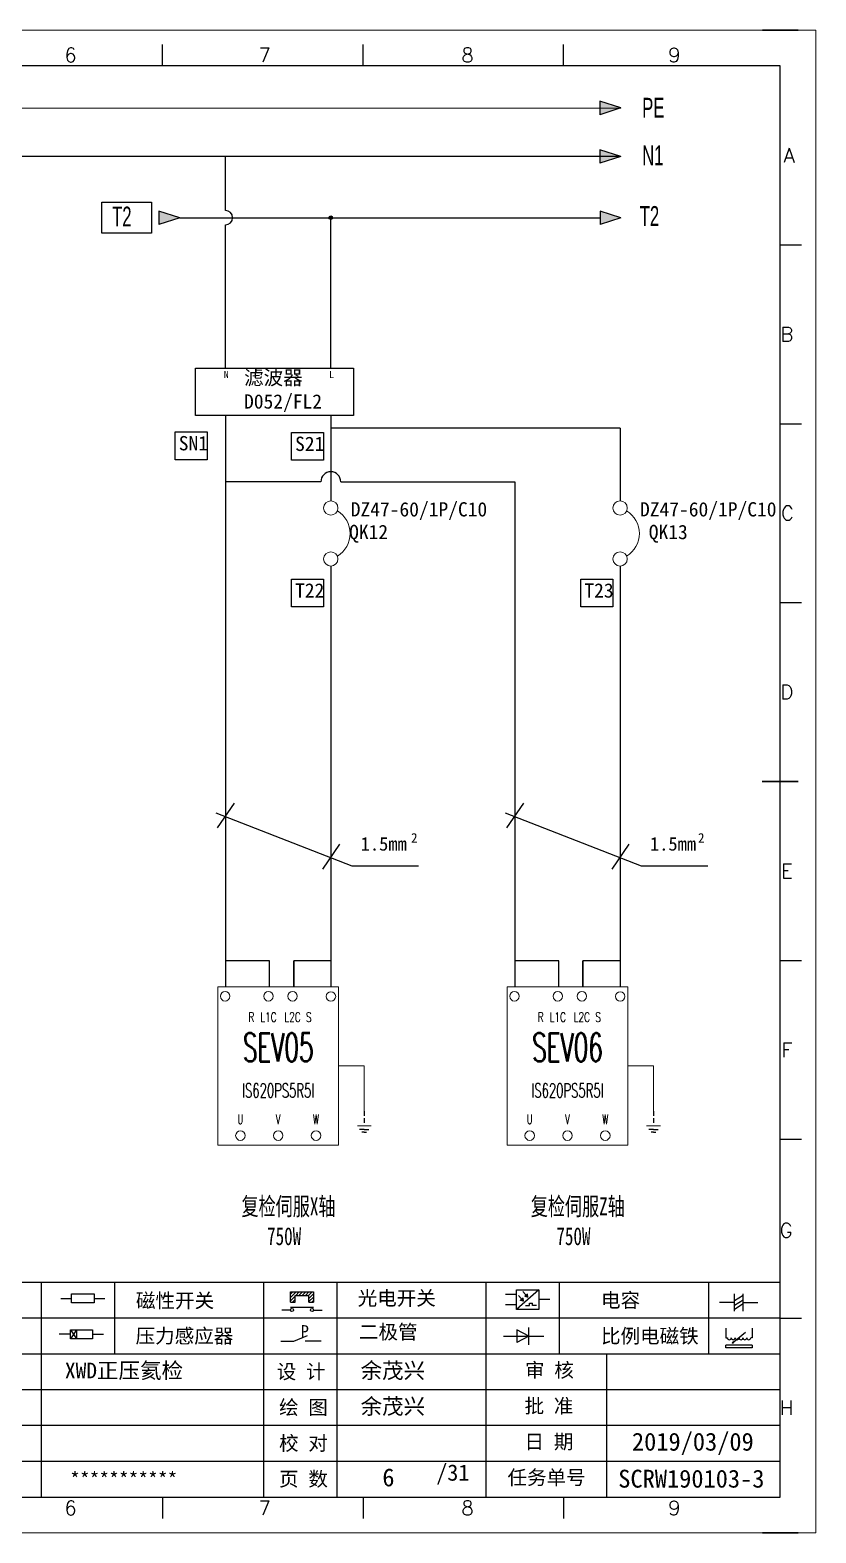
# Model space of a CAD drawing. Header units: millimetres. Extents: x -300 to 54435, y -106 to 60527.
# Drawn here: x 2143.2 to 2252.9, y 1904.7 to 2114.7 of the extents above; entities that cross this region are included whole.
import ezdxf
from ezdxf.enums import TextEntityAlignment as Align

# ---------------------------------------------------------------- set-up
doc = ezdxf.new("R2010")
doc.units = ezdxf.units.MM
doc.linetypes.add('DASHED', pattern=[0.75, 0.5, -0.25])
for name, color, linetype in [('AE_BOR', 1, 'Continuous'), ('MISC', 2, 'Continuous'), ('SYMS', 7, 'Continuous')]:
    doc.layers.add(name, color=color, linetype=linetype)
doc.styles.get("Standard").update_dxf_attribs({"font": ''})
doc.styles.add('WD', font='romans.shx', dxfattribs={"width": 0.8, "bigfont": 'gbcbig.shx'})
doc.styles.add('样式 0', font='')
doc.styles.add('样式 8', font='arial.ttf', dxfattribs={"width": 0.6, "height": 2.5})
doc.styles.add('汉字', font='')
doc.styles.get('Standard').set_extended_font_data('SimSun')
doc.styles.get('样式 0').set_extended_font_data('KaiTi_GB2312')
doc.styles.get('汉字').set_extended_font_data('新宋体')

# ---------------------------------------------------------------- blocks, each defined once
blk = doc.blocks.new('SEV_Sch')
at = {"lineweight": 0}
for p, q in [((10.39, -8.37), (13.1, -8.37)), ((13.1, -8.37), (13.1, -13.16))]:
    blk.add_line(p, q, dxfattribs=at)
at = {"color": 2, "linetype": 'DASHED'}
blk.add_line((13.1, -13.16), (13.1, -14.72), dxfattribs=at)
at = {"color": 2, "lineweight": 0}
for p, q in [((13.1, -14.72), (12.37, -14.72)), ((13.11, -14.72), (13.83, -14.72))]:
    blk.add_line(p, q, dxfattribs=at)
at = {"color": 2}
for p, q in [((13.1, -15.09), (12.61, -15.09)), ((13.1, -15.39), (12.85, -15.39)), ((13.1, -15.09), (13.58, -15.09)), ((13.1, -15.39), (13.34, -15.39))]:
    blk.add_line(p, q, dxfattribs=at)
at = {"lineweight": 0}
blk.add_lwpolyline([(-2.39, 0), (10.39, 0), (10.39, -16.75), (-2.39, -16.75)], close=True, dxfattribs=at)
for centre in [(-1.61, -1), (2.97, -1), (5.52, -1), (9.58, -1.01), (0, -15.75), (4, -15.75), (8, -15.75)]:
    blk.add_circle(centre, 0.5, dxfattribs=at)
at = {"lineweight": 0, "style": 'WD'}
for s, width, p in [('R', 0.7, (1.16, -3.7)), ('L1C', 0.7, (2.97, -3.7)), ('L2C', 0.7, (5.52, -3.7)), ('S', 0.7, (7.23, -3.7)), ('U', 0.6, (0, -14.52)), ('V', 0.6, (4, -14.52)), ('W', 0.6, (8, -14.52))]:
    blk.add_text(s, height=1, dxfattribs=dict(at, width=width)).set_placement(p, align=Align.CENTER)
at = {"lineweight": 0, "style": 'WD', "width": 0.8}
for tag, height, p in [('编号', 3, (4, -7.9)), ('型号', 1.5, (4, -11.72))]:
    blk.add_attdef(tag, text='', height=height, dxfattribs=at).set_placement(p, align=Align.CENTER)
blk = doc.blocks.new('WDDOT')
blk.add_hatch(color=256).paths.add_polyline_path([(0.5, 0, 1), (-0.5, 0, 1)])
blk.add_circle((0, 0), 0.5)
blk = doc.blocks.new('磁性开关')
at = {"linetype": 'ByBlock'}
h = blk.add_hatch(dxfattribs=at)
h.set_pattern_fill('ANSI31', color=256, scale=0.1, style=0)
h.paths.add_polyline_path([(-1910.88, -776.69), (-1910.88, -775.29), (-1907.69, -775.29), (-1907.69, -776.69), (-1908.31, -776.69), (-1908.31, -775.79), (-1910.25, -775.79), (-1910.25, -776.69)])
for p, q in [((-1910.88, -776.69), (-1910.88, -775.29)), ((-1910.88, -775.29), (-1907.69, -775.29)), ((-1910.88, -776.69), (-1910.25, -776.69)), ((-1910.25, -776.69), (-1910.25, -775.79)), ((-1910.25, -775.79), (-1908.31, -775.79)), ((-1908.31, -776.69), (-1908.31, -775.79)), ((-1908.31, -776.69), (-1907.69, -776.69)), ((-1907.69, -775.29), (-1907.69, -776.69)), ((-1910.91, -777.81), (-1912.09, -777.81)), ((-1910.88, -777.39), (-1907.69, -777.39)), ((-1907.66, -777.81), (-1906.48, -777.81))]:
    blk.add_line(p, q, dxfattribs=at)
for centre in [(-1910.68, -777.81), (-1907.88, -777.81)]:
    blk.add_circle(centre, 0.225, dxfattribs=at)
blk = doc.blocks.new('光电开关')
at = {"linetype": 'ByBlock'}
h = blk.add_hatch(dxfattribs=at)
h.set_pattern_fill('ANSI31', color=256, scale=0.01, style=0)
h.set_pattern_definition([(45, (0.172267, 0), (-0.0224506403, 0.0224506403), [])])
h.paths.add_polyline_path([(-1882.44, -776.34), (-1882.5, -775.91), (-1882.68, -776.07)])
h.paths.add_polyline_path([(-1882.86, -776.23), (-1882.44, -776.34), (-1882.68, -776.07)])
h.paths.add_polyline_path([(-1883.05, -776.88), (-1883.11, -776.45), (-1883.29, -776.61)])
h.paths.add_polyline_path([(-1883.47, -776.77), (-1883.05, -776.88), (-1883.29, -776.61)])
for p, q in [((-1884.01, -775.96), (-1885.56, -775.96)), ((-1880.91, -775.3), (-1884.01, -778.05)), ((-1883.75, -776.09), (-1883.05, -776.88)), ((-1883.11, -776.45), (-1883.47, -776.77)), ((-1883.05, -776.88), (-1883.47, -776.77)), ((-1883.14, -775.55), (-1882.44, -776.34)), ((-1883.05, -776.88), (-1883.11, -776.45)), ((-1882.5, -775.91), (-1882.86, -776.23)), ((-1882.44, -776.34), (-1882.86, -776.23)), ((-1882.44, -776.34), (-1882.5, -775.91)), ((-1879.37, -776.67), (-1880.91, -776.67)), ((-1884.01, -777.39), (-1885.56, -777.39)), ((-1882.78, -777.47), (-1882.23, -777.47)), ((-1882.23, -777.47), (-1882.23, -777.14)), ((-1882.23, -777.14), (-1881.78, -777.14)), ((-1881.78, -777.47), (-1881.78, -777.14)), ((-1881.23, -777.47), (-1881.78, -777.47))]:
    blk.add_line(p, q, dxfattribs=at)
blk.add_lwpolyline([(-1884.01, -775.3), (-1880.91, -775.3), (-1880.91, -778.05), (-1884.01, -778.05)], close=True, dxfattribs=at)
blk = doc.blocks.new('电磁阀线圈')
at = {"linetype": 'ByBlock'}
for p, q in [((-1854.61, -796.54), (-1856.17, -796.54)), ((-1854.61, -795.92), (-1853.75, -797.16)), ((-1853.75, -795.92), (-1854.61, -797.16)), ((-1853.75, -795.92), (-1853.75, -797.16)), ((-1851.53, -796.54), (-1849.97, -796.54))]:
    blk.add_line(p, q, dxfattribs=at)
blk.add_lwpolyline([(-1854.61, -795.92), (-1851.53, -795.92), (-1851.53, -797.16), (-1854.61, -797.16)], close=True, dxfattribs=at)
blk = doc.blocks.new('压力感应器')
at = {"linetype": 'ByBlock'}
for p, q in [((-1815.59, -777.73), (-1813.71, -776.93)), ((-1817.44, -777.73), (-1815.59, -777.73)), ((-1811.78, -777.73), (-1814.05, -777.73))]:
    blk.add_line(p, q, dxfattribs=at)
at = {"linetype": 'ByBlock', "insert": (-1814.65, -775.48), "char_height": 1.68, "width": 1.2242, "attachment_point": 1}
blk.add_mtext('{\\fNSimSun|b0|i0|c134|p49;P}', dxfattribs=at)
blk = doc.blocks.new('二极管')
at = {"linetype": 'ByBlock'}
for p, q in [((-1787.52, -776.77), (-1781.92, -776.77)), ((-1783.97, -776.77), (-1785.69, -775.9)), ((-1785.69, -775.9), (-1785.69, -777.65)), ((-1783.97, -776.77), (-1785.69, -777.65)), ((-1783.97, -777.99), (-1783.97, -775.56))]:
    blk.add_line(p, q, dxfattribs=at)
blk = doc.blocks.new('电容')
at = {"linetype": 'ByBlock'}
for p, q in [((-1756.08, -782.99), (-1756.08, -780.56)), ((-1754.86, -780.79), (-1756.08, -781.55)), ((-1754.86, -782.99), (-1754.86, -780.56)), ((-1756.08, -781.77), (-1758.13, -781.77)), ((-1754.86, -781.44), (-1756.08, -782.2)), ((-1754.86, -781.99), (-1756.08, -782.75)), ((-1754.86, -781.77), (-1752.81, -781.77))]:
    blk.add_line(p, q, dxfattribs=at)
blk = doc.blocks.new('比例电磁阀')
at = {"linetype": 'ByBlock'}
for p, q in [((-1757.26, -775.38), (-1757.26, -776.71)), ((-1757.26, -776.71), (-1757.05, -776.71)), ((-1754.5, -775.98), (-1756.35, -777.44)), ((-1753.58, -776.71), (-1753.8, -776.71)), ((-1753.58, -775.38), (-1753.58, -776.71)), ((-1753.6, -777.73), (-1757.25, -777.73)), ((-1757.25, -778.13), (-1757.25, -777.73)), ((-1753.6, -778.13), (-1757.25, -778.13)), ((-1756.35, -777.44), (-1756.25, -777.25)), ((-1756.35, -777.44), (-1756.15, -777.38)), ((-1756.15, -777.38), (-1756.25, -777.25)), ((-1753.6, -777.73), (-1753.6, -778.13))]:
    blk.add_line(p, q, dxfattribs=at)
for centre in [(-1756.78, -776.71), (-1756.24, -776.71), (-1755.7, -776.71), (-1755.15, -776.71), (-1754.61, -776.71), (-1754.07, -776.71)]:
    blk.add_arc(centre, 0.271, 180, 0, dxfattribs=at)
blk = doc.blocks.new('电阻')
at = {"linetype": 'ByBlock'}
for p, q in [((-3.09, 0), (-1.57, 0)), ((1.57, 0), (3.09, 0))]:
    blk.add_line(p, q, dxfattribs=at)
blk.add_lwpolyline([(-1.57, 0.63), (1.57, 0.63), (1.57, -0.63), (-1.57, -0.63)], close=True, dxfattribs=at)

msp = doc.modelspace()

# ---------------------------------------------------------------- hatches: boundary and pattern name
for points in [[(2225.689, 2097.021), (2222.771, 2097.957), (2222.771, 2096.086)], [(2164.121, 2088.454), (2161.202, 2089.389), (2161.202, 2087.518)], [(2225.722, 2088.456), (2222.803, 2089.391), (2222.803, 2087.52)]]:
    msp.add_hatch(color=7).paths.add_polyline_path(points)
at = {"layer": 'MISC'}
msp.add_hatch(color=7, dxfattribs=at).paths.add_polyline_path([(2225.689, 2103.786), (2222.771, 2104.721), (2222.771, 2102.851)])

# ---------------------------------------------------------------- linework, layer by layer
at = {"color": 7}
for p, q in [((2247.941, 2109.676), (1960.941, 2109.676)), ((2247.941, 1909.676), (2247.941, 2109.676)), ((2225.689, 2097.021), (2222.771, 2097.957)), ((2222.771, 2097.957), (2222.771, 2096.086)), ((2225.689, 2097.021), (1975.947, 2097.017)), ((2225.689, 2097.021), (2222.771, 2096.086)), ((2164.121, 2088.454), (2161.202, 2089.389)), ((2161.202, 2089.389), (2161.202, 2087.518)), ((2164.121, 2088.454), (2161.202, 2087.518)), ((2225.722, 2088.456), (2222.803, 2089.391)), ((2222.803, 2089.391), (2222.803, 2087.52)), ((2225.722, 2088.456), (2222.803, 2087.52)), ((2170.509, 2060.827), (2170.509, 1980.98)), ((2185.209, 2060.835), (2185.209, 2048.885)), ((2225.597, 2059.04), (2225.597, 2048.885)), ((2183.815, 2051.559), (2170.509, 2051.559)), ((2210.897, 2051.559), (2210.897, 1980.98)), ((2185.209, 2039.776), (2185.209, 1980.98)), ((2225.597, 2039.776), (2225.597, 1980.98)), ((2176.659, 1984.634), (2170.509, 1984.634)), ((2176.659, 1980.98), (2176.659, 1984.634)), ((2185.279, 1984.634), (2180.027, 1984.634)), ((2180.027, 1980.98), (2180.027, 1984.634)), ((2180.027, 1984.634), (2180.027, 1980.98)), ((2217.047, 1984.634), (2210.897, 1984.634)), ((2217.047, 1980.98), (2217.047, 1984.634)), ((2225.667, 1984.634), (2220.415, 1984.634)), ((2220.415, 1980.98), (2220.415, 1984.634)), ((2220.415, 1984.634), (2220.415, 1980.98)), ((2179.871, 1980.98), (2179.871, 1980.98)), ((2220.259, 1980.98), (2220.259, 1980.98)), ((1965.971, 1909.676), (2245.471, 1909.676)), ((2086.738, 1909.676), (2146.688, 1909.676)), ((2146.688, 1909.676), (2215.473, 1909.676))]:
    msp.add_line(p, q, dxfattribs=at)
at = {"color": 7, "lineweight": -2}
for p, q in [((2170.509, 2089.454), (2170.509, 2096.926)), ((2170.509, 2067.423), (2170.509, 2087.454)), ((2185.209, 2067.423), (2185.209, 2088.453)), ((2169.413, 2003.191), (2171.775, 2006.659)), ((2209.802, 2003.191), (2212.163, 2006.659)), ((2169.172, 2005.321), (2188.132, 1997.911)), ((2209.561, 2005.321), (2228.521, 1997.911)), ((2184.114, 1997.446), (2186.475, 2000.914)), ((2224.502, 1997.446), (2226.863, 2000.914)), ((2188.132, 1997.911), (2197.469, 1997.911)), ((2228.521, 1997.911), (2237.857, 1997.911)), ((2144.775, 1939.676), (2144.775, 1929.676)), ((2155.013, 1939.676), (2155.013, 1929.676)), ((2175.823, 1939.676), (2175.823, 1929.676)), ((2186.061, 1939.676), (2186.061, 1929.676)), ((2206.871, 1939.676), (2206.871, 1929.676)), ((2217.109, 1939.676), (2217.109, 1929.676)), ((2237.919, 1939.676), (2237.919, 1929.676)), ((2144.775, 1929.676), (2144.775, 1909.761)), ((2175.823, 1929.676), (2175.823, 1909.676)), ((2186.061, 1929.676), (2186.061, 1909.676)), ((2206.871, 1929.676), (2206.871, 1909.676)), ((2223.724, 1929.676), (2223.724, 1909.676))]:
    msp.add_line(p, q, dxfattribs=at)
for p, q in [((2164.121, 2088.454), (2222.803, 2088.456)), ((2225.597, 2059.04), (2185.209, 2059.04)), ((2186.603, 2051.559), (2210.897, 2051.559))]:
    msp.add_line(p, q)
at = {"color": 7, "ltscale": 2}
for p, q in [((2185.208, 2038.058), (2185.208, 2037.546)), ((2225.596, 2038.058), (2225.596, 2037.546)), ((2247.941, 1909.676), (2247.941, 1931.123)), ((2215.473, 1909.676), (2245.471, 1909.676)), ((2215.473, 1909.676), (2247.941, 1909.676))]:
    msp.add_line(p, q, dxfattribs=at)
at = {"color": 7, "linetype": 'ByBlock'}
for p, q in [((2247.941, 1939.676), (1960.941, 1939.676)), ((2247.941, 1934.676), (1960.941, 1934.676)), ((2247.941, 1929.676), (1960.941, 1929.676)), ((2247.941, 1924.676), (1960.941, 1924.676)), ((2247.941, 1919.676), (1960.941, 1919.676)), ((2247.941, 1914.676), (2123.965, 1914.676))]:
    msp.add_line(p, q, dxfattribs=at)
at = {"color": 7, "lineweight": -3}
msp.add_lwpolyline([(2153.255, 2090.63), (2160.196, 2090.63), (2160.196, 2086.277), (2153.255, 2086.277)], close=True, dxfattribs=at)
at = {"color": 7, "lineweight": -2}
msp.add_lwpolyline([(2166.299, 2067.423), (2188.37, 2067.423), (2188.37, 2060.827), (2166.299, 2060.827)], close=True, dxfattribs=at)
at = {"color": 7, "ltscale": 2}
for points in [[(2163.483, 2058.527), (2167.947, 2058.527), (2167.947, 2054.641), (2163.483, 2054.641)], [(2179.725, 2058.442), (2184.188, 2058.442), (2184.188, 2054.556), (2179.725, 2054.556)], [(2179.724, 2037.95), (2184.188, 2037.95), (2184.188, 2034.064), (2179.724, 2034.064)], [(2220.112, 2037.95), (2224.576, 2037.95), (2224.576, 2034.064), (2220.112, 2034.064)]]:
    msp.add_lwpolyline(points, close=True, dxfattribs=at)
at = {"color": 7, "lineweight": 0}
for centre in [(2185.209, 2047.885), (2225.597, 2047.885), (2185.209, 2040.776), (2225.597, 2040.776)]:
    msp.add_circle(centre, 1, dxfattribs=at)
at = {"color": 7, "lineweight": -2}
msp.add_arc((2170.509, 2088.454), 1, 270, 90, dxfattribs=at)
at = {"color": 7, "ltscale": 2}
msp.add_arc((2185.209, 2051.559), 1.394, 0, 180, dxfattribs=at)
at = {"color": 7, "lineweight": 0}
for centre in [(2184.216, 2044.331), (2224.604, 2044.331)]:
    msp.add_arc(centre, 3.691, 301.18201, 58.81799, dxfattribs=at)
at = {"layer": 'AE_BOR', "color": 7, "lineweight": 15}
for p, q in [((1955.938, 2114.676), (2252.938, 2114.676)), ((2252.938, 2114.676), (2252.938, 1904.676)), ((2252.938, 1904.676), (1955.938, 1904.676))]:
    msp.add_line(p, q, dxfattribs=at)
at = {"layer": 'AE_BOR', "color": 7}
for p, q in [((2161.721, 2109.676), (2161.721, 2112.676)), ((2189.721, 2109.676), (2189.721, 2112.676)), ((2217.721, 2109.676), (2217.721, 2112.676)), ((2247.941, 2084.676), (2250.941, 2084.676)), ((2247.941, 2059.676), (2250.941, 2059.676)), ((2247.941, 2034.676), (2250.941, 2034.676)), ((2247.941, 1984.676), (2250.941, 1984.676)), ((2247.941, 1959.676), (2250.941, 1959.676)), ((2247.941, 1934.676), (2250.941, 1934.676)), ((2161.721, 1909.676), (2161.721, 1906.676)), ((2189.721, 1909.676), (2189.721, 1906.676)), ((2217.721, 1909.676), (2217.721, 1906.676))]:
    msp.add_line(p, q, dxfattribs=at)
at = {"layer": 'AE_BOR', "color": 7, "lineweight": 30}
for p, q in [((2250.471, 2114.676), (2245.471, 2114.676)), ((2245.441, 2009.676), (2250.441, 2009.676)), ((2250.471, 1904.676), (2245.471, 1904.676))]:
    msp.add_line(p, q, dxfattribs=at)
at = {"layer": 'MISC', "color": 7}
for p, q in [((2225.689, 2103.786), (2222.771, 2104.721)), ((2222.771, 2104.721), (2222.771, 2102.851)), ((1975.947, 2103.782), (2225.689, 2103.786)), ((2225.689, 2103.786), (2222.771, 2102.851))]:
    msp.add_line(p, q, dxfattribs=at)

# ---------------------------------------------------------------- block references
at = {"color": 7, "lineweight": 0}
ref = msp.add_blockref('SEV_Sch', (2172.587, 1980.98), dxfattribs=dict(at, xscale=1.32, yscale=1.32, zscale=1.32))
ref.add_attrib('型号', 'IS620PS5R5I', dxfattribs={"lineweight": 0, "height": 1.98, "style": 'WD', "width": 0.6}).set_placement((2177.866, 1965.51), align=Align.CENTER)
ref.add_attrib('编号', 'SEV05', dxfattribs={"lineweight": 0, "height": 3.96, "style": 'WD', "width": 0.6}).set_placement((2177.866, 1970.558), align=Align.CENTER)
ref = msp.add_blockref('SEV_Sch', (2212.976, 1980.98), dxfattribs=dict(at, xscale=1.32, yscale=1.32, zscale=1.32))
ref.add_attrib('型号', 'IS620PS5R5I', dxfattribs={"lineweight": 0, "height": 1.98, "style": 'WD', "width": 0.6}).set_placement((2218.254, 1965.51), align=Align.CENTER)
ref.add_attrib('编号', 'SEV06', dxfattribs={"lineweight": 0, "height": 3.96, "style": 'WD', "width": 0.6}).set_placement((2218.254, 1970.558), align=Align.CENTER)
at = {"color": 7, "linetype": 'ByBlock'}
for name, p in [('磁性开关', (4090.467, 2713.636)), ('光电开关', (4095.162, 2713.945)), ('电容', (3997.63, 2718.657)), ('电磁阀线圈', (4003.463, 2728.974)), ('压力感应器', (3995.662, 2709.192)), ('二极管', (3996.85, 2708.95)), ('比例电磁阀', (3997.63, 2708.657))]:
    msp.add_blockref(name, p, dxfattribs=at)
at = {"color": 7}
msp.add_blockref('电阻', (2150.594, 1937.453), dxfattribs=at)
at = {"layer": 'SYMS', "color": 7, "lineweight": -3, "xscale": 0.5, "yscale": 0.5, "zscale": 0.5}
msp.add_blockref('WDDOT', (2185.209, 2088.453), dxfattribs=at)

# ---------------------------------------------------------------- texts
at = {"color": 7, "style": '汉字'}
for s, p in [('QK12', (2190.488, 2044.541)), ('QK13', (2232.323, 2044.541))]:
    msp.add_text(s, height=2, dxfattribs=at).set_placement(p, align=Align.MIDDLE_CENTER)
at = {"color": 7}
for p in [(2189.386, 2000.021), (2229.774, 2000.021)]:
    msp.add_text('1.5mm', height=1.89, dxfattribs=at).set_placement(p)
msp.add_text('6', height=2.5).set_placement((2192.405, 1911.188))
at = {"color": 7, "char_height": 2.772, "attachment_point": 1, "style": '样式 8'}
for s, insert, width in [('N1', (2228.684, 2098.554), 4.96666), ('T2', (2154.682, 2090.011), 4.96666), ('T2', (2228.342, 2090.078), 15.27425)]:
    msp.add_mtext(s, dxfattribs=dict(at, insert=insert, width=width))
at = {"color": 7, "attachment_point": 1}
for s, insert, char_height, width in [('N', (2170.273, 2067.056), 1, 1.49506), ('L', (2184.973, 2067.056), 1, 1.49506), ('2', (2196.405, 2002.471), 1.35, 2.39904), ('2', (2236.467, 2002.471), 1.35, 2.39904), ('{\\W0.7;复检伺服X轴\\P   750W}', (2172.742, 1951.559), 2.5, 19.79256), ('{\\W0.7;复检伺服Z轴\\P   750W}', (2213.13, 1951.559), 2.5, 19.79256), ('{\\fKaiTi_GB2312|b0|i0|c134|p49;XWD\\fNSimSun|b0|i0|c134|p49;正}压氦检', (2148.085, 1928.475), 2.2, 26.57668), ('余茂兴', (2189.371, 1928.475), 2.2, 15.31746), ('余茂兴', (2189.371, 1923.475), 2.2, 15.31746)]:
    msp.add_mtext(s, dxfattribs=dict(at, insert=insert, char_height=char_height, width=width))
at = {"color": 7, "lineweight": -2, "char_height": 2}
for s, insert, width, attachment_point in [('滤波器\\PD052/FL2', (2173.103, 2067.113), 15.93423, 1), ('{\\C256;***********}', (2156.299, 1912.176), 31.04816, 5)]:
    msp.add_mtext(s, dxfattribs=dict(at, insert=insert, width=width, attachment_point=attachment_point))
at = {"color": 7, "char_height": 2, "attachment_point": 1, "style": '汉字'}
for s, insert in [('{\\fKaiTi_GB2312|b0|i0|c134|p49;磁性开关}', (2158.01, 1938.147)), ('{\\fKaiTi_GB2312|b0|i0|c134|p49;光电开关}', (2188.96, 1938.485)), ('{\\fKaiTi_GB2312|b0|i0|c134|p49;电容}', (2222.936, 1938.197)), ('{\\fKaiTi_GB2312|b0|i0|c134|p49;压力感应器}', (2157.957, 1933.207)), ('{\\fKaiTi_GB2312|b0|i0|c134|p49;二极管}', (2189.142, 1933.769)), ('{\\fKaiTi_GB2312|b0|i0|c134|p49;比例电磁铁}', (2222.936, 1933.197)), ('{\\fKaiTi_GB2312|b0|i0|c134|p0;设 计}', (2177.659, 1928.216)), ('{\\fKaiTi_GB2312|b0|i0|c134|p0;审 核}', (2212.327, 1928.426)), ('{\\fKaiTi_GB2312|b0|i0|c134|p0;批 准}', (2212.257, 1923.426)), ('{\\fKaiTi_GB2312|b0|i0|c134|p0;绘 图}', (2177.987, 1923.216)), ('{\\fKaiTi_GB2312|b0|i0|c134|p0;校 对}', (2177.987, 1918.216)), ('{\\fKaiTi_GB2312|b0|i0|c134|p0;日 期}', (2212.257, 1918.426)), ('{\\fKaiTi_GB2312|b0|i0|c134|p0;页 数}', (2177.987, 1913.216)), ('{\\fKaiTi_GB2312|b0|i0|c134|p0;任务单号}', (2209.881, 1913.426))]:
    msp.add_mtext(s, dxfattribs=dict(at, insert=insert))
at = {"char_height": 2.5, "attachment_point": 1}
for s, width, insert in [('2019/03/09', 15.27785, (2227.253, 1918.676)), ('SCRW190103-3', 16.39674, (2225.344, 1913.51))]:
    msp.add_mtext_dynamic_manual_height_columns(s, width=width, gutter_width=12.5, heights=[0], dxfattribs=dict(at, insert=insert))
at = {"color": 7, "linetype": 'ByBlock', "lineweight": -2, "insert": (2198.574, 1912.837), "char_height": 4.26888, "width": 20.81025, "attachment_point": 5}
msp.add_mtext('  {\\H0.53119x; /31}', dxfattribs=at)
at = {"layer": 'AE_BOR', "color": 7, "style": 'WD'}
for s, p in [('6', (2148.878, 2110.176)), ('7', (2175.975, 2110.176)), ('8', (2204.305, 2110.176)), ('9', (2233.169, 2110.176)), ('6', (2148.878, 1907.176)), ('7', (2175.975, 1907.176)), ('8', (2204.305, 1907.176)), ('9', (2233.169, 1907.176))]:
    msp.add_text(s, height=2, dxfattribs=at).set_placement(p, align=Align.CENTER)
for s, p in [('A', (2249.965, 2097.176)), ('B', (2249.774, 2072.176)), ('C', (2249.87, 2047.176)), ('D', (2249.774, 2022.176)), ('E', (2249.679, 1997.176)), ('F', (2249.679, 1972.176)), ('F', (2249.679, 1972.176)), ('G', (2249.679, 1946.957)), ('H', (2249.774, 1922.176))]:
    msp.add_text(s, height=2, dxfattribs=at).set_placement(p, align=Align.MIDDLE_RIGHT)
at = {"layer": 'MISC', "color": 7, "attachment_point": 1}
for s, insert, char_height, width, style in [('PE', (2228.684, 2105.207), 2.772, 4.96666, '样式 8'), ('SN1', (2163.983, 2057.946), 2, 5.01683, '样式 0'), ('S21', (2180.224, 2057.862), 2, 5.01683, '样式 0'), ('{\\fSimSun|b0|i0|c134|p2;DZ47-60/1P/C10}', (2187.997, 2048.708), 2, 9.98661, '样式 0'), ('{\\fSimSun|b0|i0|c134|p2;DZ47-60/1P/C10}', (2228.386, 2048.708), 2, 9.98661, '样式 0'), ('T22', (2180.223, 2037.37), 2, 5.01683, '样式 0'), ('T23', (2220.612, 2037.37), 2, 5.01683, '样式 0')]:
    msp.add_mtext(s, dxfattribs=dict(at, insert=insert, char_height=char_height, width=width, style=style))

doc.saveas('drawing.dxf')
